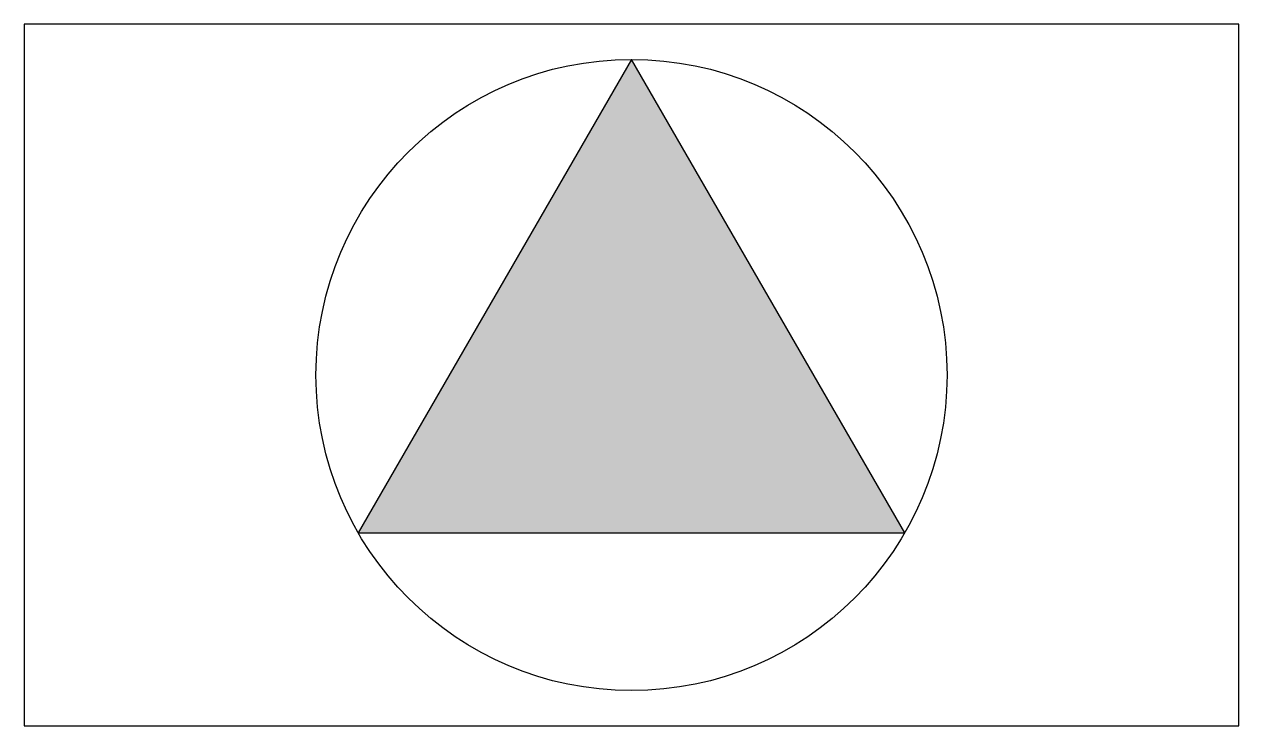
# Model space of a CAD drawing. Header units: millimetres. Extents: x -3108.824 to -3108.224, y 3718.064 to 3718.411.
import ezdxf

# ---------------------------------------------------------------- set-up
doc = ezdxf.new("R2010")
doc.units = ezdxf.units.MM
doc.header["$LTSCALE"] = 10
doc.layers.add('Ele_tomadas', color=2, linetype='Continuous')

msp = doc.modelspace()

# ---------------------------------------------------------------- hatches: boundary and pattern name
at = {"layer": 'Ele_tomadas'}
msp.add_hatch(color=1, dxfattribs=at).paths.add_polyline_path([(-3108.38872, 3718.15976), (-3108.52372, 3718.39359), (-3108.65872, 3718.15976)])

# ---------------------------------------------------------------- linework, layer by layer
at = {"layer": 'Ele_tomadas', "color": 3}
msp.add_lwpolyline([(-3108.82372, 3718.0645), (-3108.22372, 3718.0645), (-3108.22372, 3718.41091), (-3108.82372, 3718.41091)], close=True, dxfattribs=at)
at = {"layer": 'Ele_tomadas', "color": 2}
msp.add_lwpolyline([(-3108.38872, 3718.15976), (-3108.52372, 3718.39359), (-3108.65872, 3718.15976)], close=True, dxfattribs=at)
msp.add_circle((-3108.52372, 3718.2377), 0.15588, dxfattribs=at)

doc.saveas('drawing.dxf')
